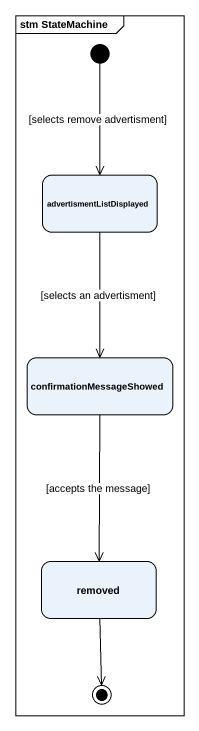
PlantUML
@startuml
mainframe stm StateMachine
hide empty description
state advertismentListDisplayed
state confirmationMessageShowed
state removed
[*] --> advertismentListDisplayed : [selects remove advertisment]
advertismentListDisplayed --> confirmationMessageShowed : [selects an advertisment]
confirmationMessageShowed --> removed : [accepts the message]
removed --> [*]
@enduml
